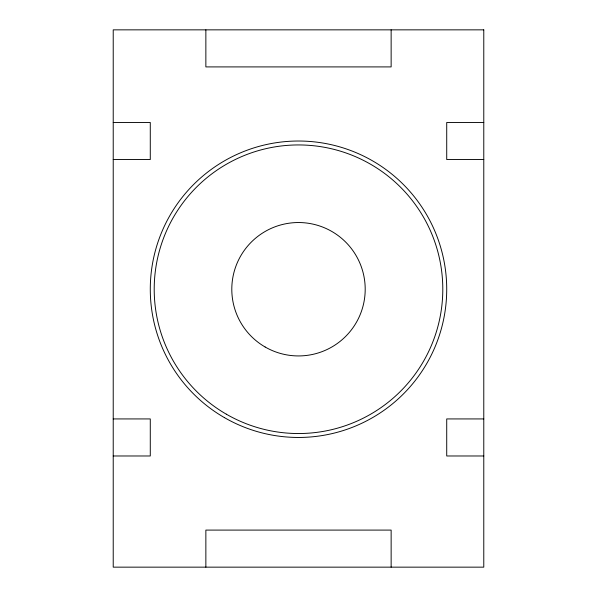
<?xml version="1.0" encoding="UTF-8"?>
<svg xmlns="http://www.w3.org/2000/svg" width="597" height="597" viewBox="0 0 597 597"><rect width="100%" height="100%" fill="white"/><g stroke="black" fill="none" stroke-linecap="round" stroke-linejoin="round"><path stroke-width="0.9" d="M113.221 122.489L150.28 122.489L150.28 159.541L113.221 159.541M483.779 122.489L446.72 122.489L446.72 159.541L483.779 159.541M113.221 418.93L150.28 418.93L150.28 455.981L113.221 455.981M483.779 418.93L446.72 418.93L446.72 455.981L483.779 455.981M391.139 29.85L391.139 66.909L205.861 66.909L205.861 29.85M391.139 567.15L391.139 530.091L205.861 530.091L205.861 567.15M483.779 29.85L113.221 29.85L113.221 567.15L483.779 567.15L483.779 29.85M224.39 417.601A148.22 148.22 0 0 0 446.72 289.239A148.22 148.22 0 0 0 224.39 160.877A148.22 148.22 0 0 0 224.39 417.601M265.15 346.999A66.7 66.7 0 0 0 365.2 289.239A66.7 66.7 0 0 0 265.15 231.472A66.7 66.7 0 0 0 265.15 346.999M226.353 414.199A144.295 144.295 0 0 0 442.795 289.239A144.295 144.295 0 0 0 226.353 164.272A144.295 144.295 0 0 0 226.353 414.199"/></g></svg>
